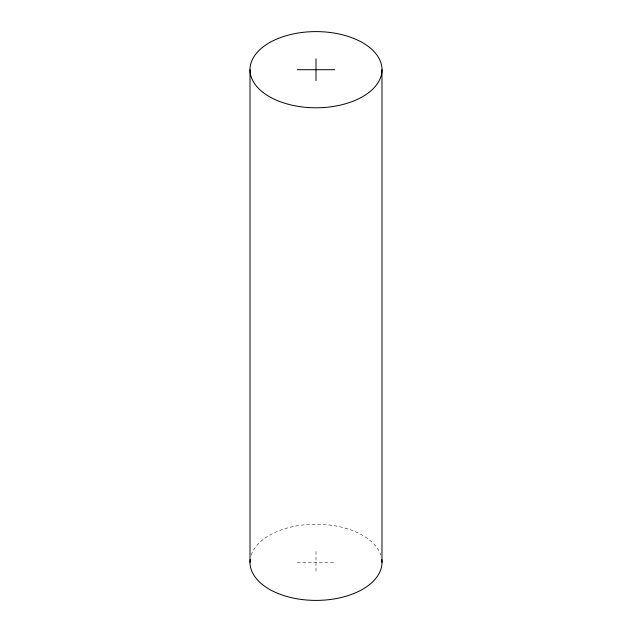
<?xml version="1.0" encoding="UTF-8"?>
<svg xmlns="http://www.w3.org/2000/svg" width="632" height="632" viewBox="0 0 632 632"><rect width="100%" height="100%" fill="white"/><g stroke="black" fill="none" stroke-linecap="round" stroke-linejoin="round"><path stroke-width="0.47" stroke-dasharray="3.16 2.37" d="M297.143 562.306L334.857 562.306M316 551.42L316 573.184M251.212 555.086A65.989 38.094 0 0 1 316 524.204A65.989 38.094 0 0 1 380.788 555.086"/><path stroke-width="0.95" d="M297.143 69.694L334.857 69.694M381.989 69.694A65.989 38.094 0 0 1 283.01 102.692A65.989 38.094 0 0 1 283.01 36.703A65.989 38.094 0 0 1 381.989 69.694L381.989 562.306M316 58.816L316 80.58M250.011 69.694L250.011 562.306M381.823 559.596A65.989 38.094 0 0 1 316 600.4A65.989 38.094 0 0 1 250.177 559.596"/></g></svg>
